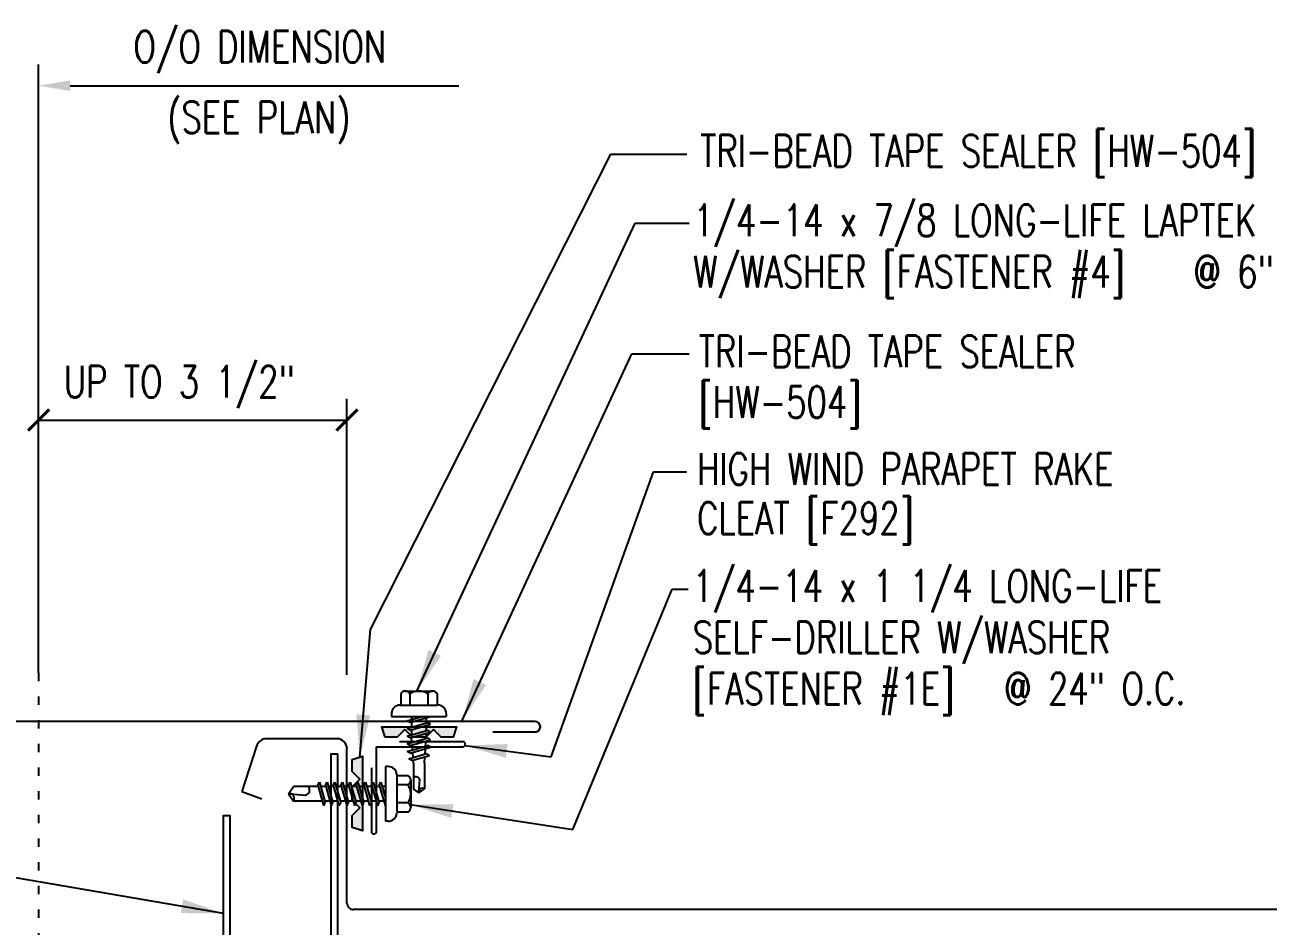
# Model space of a CAD drawing. Header units: inches. Extents: x 3.6 to 46.2, y 11.3 to 39.3.
# Drawn here: x 17.06 to 31.78, y 28.65 to 39.31 of the extents above; entities that cross this region are included whole.
import ezdxf

# ---------------------------------------------------------------- set-up
doc = ezdxf.new("R2010")
doc.units = ezdxf.units.IN
doc.header["$MEASUREMENT"] = 0
doc.linetypes.add('ACAD_ISO07W100', pattern=[3, 0, -3])
for name, color, linetype in [('DIM', 2, 'Continuous'), ('FASTENER', 9, 'Continuous'), ('PANEL', 11, 'Continuous'), ('STLA', 10, 'Continuous'), ('TAPE', 8, 'Continuous'), ('TEXT', 2, 'Continuous'), ('TRIM', 6, 'Continuous')]:
    doc.layers.add(name, color=color, linetype=linetype)
doc.styles.add('TEXT1', font='ROMANS.shx', dxfattribs={"width": 0.75, "height": 0.375})
doc.dimstyles.new('DETAIL$7', dxfattribs={"dimscale": 4, "dimtxt": 0.375, "dimasz": 0.125, "dimexe": 0.0625, "dimexo": 0.125, "dimgap": 0.0625, "dimtad": 1, "dimdec": 4, "dimzin": 3, "dimdsep": 46, "dimlunit": 4, "dimtxsty": 'TEXT1', "dimblk": 'ARCHTICK', "dimcen": 0.0625, "dimclrd": 7, "dimclre": 7, "dimclrt": 2, "dimadec": 0, "dimazin": 0, "dimtfac": 0.59375, "dimtdec": 4, "dimtmove": 2, "dimatfit": 3, "dimfxl": 0, "dimfrac": 2, "dimtolj": 1, "dimtzin": 3, "dimarcsym": 0})

# ---------------------------------------------------------------- blocks, each defined once
blk = doc.blocks.new('*X2')
at = {"color": 0}
for p, q in [((-0.434, 0.135), (-0.434, 0.135)), ((-0.434, 0.123), (-0.434, 0.123)), ((-0.422, 0.141), (-0.422, 0.141)), ((-0.422, 0.129), (-0.422, 0.129)), ((-0.422, 0.117), (-0.422, 0.117)), ((-0.422, 0.105), (-0.422, 0.105)), ((-0.422, 0.094), (-0.422, 0.094)), ((-0.422, 0.082), (-0.422, 0.082)), ((-0.41, 0.135), (-0.41, 0.135)), ((-0.41, 0.123), (-0.41, 0.123)), ((-0.41, 0.111), (-0.41, 0.111)), ((-0.41, 0.1), (-0.41, 0.1)), ((-0.41, 0.088), (-0.41, 0.088)), ((-0.41, 0.076), (-0.41, 0.076)), ((-0.41, 0.064), (-0.41, 0.064)), ((-0.41, 0.053), (-0.41, 0.053)), ((-0.41, 0.041), (-0.41, 0.041)), ((-0.398, 0.141), (-0.398, 0.141)), ((-0.398, 0.129), (-0.398, 0.129)), ((-0.398, 0.117), (-0.398, 0.117)), ((-0.398, 0.105), (-0.398, 0.105)), ((-0.398, 0.094), (-0.398, 0.094)), ((-0.398, 0.082), (-0.398, 0.082)), ((-0.398, 0.07), (-0.398, 0.07)), ((-0.398, 0.059), (-0.398, 0.059)), ((-0.398, 0.047), (-0.398, 0.047)), ((-0.398, 0.035), (-0.398, 0.035)), ((-0.398, 0.023), (-0.398, 0.023)), ((-0.387, 0.135), (-0.387, 0.135)), ((-0.387, 0.123), (-0.387, 0.123)), ((-0.387, 0.111), (-0.387, 0.111)), ((-0.387, 0.1), (-0.387, 0.1)), ((-0.387, 0.088), (-0.387, 0.088)), ((-0.387, 0.076), (-0.387, 0.076)), ((-0.387, 0.064), (-0.387, 0.064)), ((-0.387, 0.053), (-0.387, 0.053)), ((-0.387, 0.041), (-0.387, 0.041)), ((-0.387, 0.029), (-0.387, 0.029)), ((-0.375, 0.141), (-0.375, 0.141)), ((-0.375, 0.129), (-0.375, 0.129)), ((-0.375, 0.117), (-0.375, 0.117)), ((-0.375, 0.105), (-0.375, 0.105)), ((-0.375, 0.094), (-0.375, 0.094)), ((-0.375, 0.082), (-0.375, 0.082)), ((-0.375, 0.07), (-0.375, 0.07)), ((-0.375, 0.059), (-0.375, 0.059)), ((-0.375, 0.047), (-0.375, 0.047)), ((-0.375, 0.035), (-0.375, 0.035)), ((-0.375, 0.023), (-0.375, 0.023)), ((-0.363, 0.135), (-0.363, 0.135)), ((-0.363, 0.123), (-0.363, 0.123)), ((-0.363, 0.111), (-0.363, 0.111)), ((-0.363, 0.1), (-0.363, 0.1)), ((-0.363, 0.088), (-0.363, 0.088)), ((-0.363, 0.076), (-0.363, 0.076)), ((-0.363, 0.064), (-0.363, 0.064)), ((-0.363, 0.053), (-0.363, 0.053)), ((-0.363, 0.041), (-0.363, 0.041)), ((-0.363, 0.029), (-0.363, 0.029)), ((-0.352, 0.141), (-0.352, 0.141)), ((-0.352, 0.129), (-0.352, 0.129)), ((-0.352, 0.117), (-0.352, 0.117)), ((-0.352, 0.105), (-0.352, 0.105)), ((-0.352, 0.094), (-0.352, 0.094)), ((-0.352, 0.082), (-0.352, 0.082)), ((-0.352, 0.07), (-0.352, 0.07)), ((-0.352, 0.059), (-0.352, 0.059)), ((-0.352, 0.047), (-0.352, 0.047)), ((-0.352, 0.035), (-0.352, 0.035)), ((-0.352, 0.023), (-0.352, 0.023)), ((-0.34, 0.135), (-0.34, 0.135)), ((-0.34, 0.123), (-0.34, 0.123)), ((-0.34, 0.111), (-0.34, 0.111)), ((-0.34, 0.1), (-0.34, 0.1)), ((-0.34, 0.088), (-0.34, 0.088)), ((-0.34, 0.076), (-0.34, 0.076)), ((-0.34, 0.064), (-0.34, 0.064)), ((-0.34, 0.053), (-0.34, 0.053)), ((-0.34, 0.041), (-0.34, 0.041)), ((-0.34, 0.029), (-0.34, 0.029)), ((-0.328, 0.141), (-0.328, 0.141)), ((-0.328, 0.129), (-0.328, 0.129)), ((-0.328, 0.117), (-0.328, 0.117)), ((-0.328, 0.105), (-0.328, 0.105)), ((-0.328, 0.094), (-0.328, 0.094)), ((-0.328, 0.082), (-0.328, 0.082)), ((-0.328, 0.07), (-0.328, 0.07)), ((-0.328, 0.059), (-0.328, 0.059)), ((-0.328, 0.047), (-0.328, 0.047)), ((-0.328, 0.035), (-0.328, 0.035)), ((-0.328, 0.023), (-0.328, 0.023)), ((-0.316, 0.135), (-0.316, 0.135)), ((-0.316, 0.123), (-0.316, 0.123)), ((-0.316, 0.111), (-0.316, 0.111)), ((-0.316, 0.1), (-0.316, 0.1)), ((-0.316, 0.088), (-0.316, 0.088)), ((-0.316, 0.076), (-0.316, 0.076)), ((-0.316, 0.064), (-0.316, 0.064)), ((-0.316, 0.053), (-0.316, 0.053)), ((-0.316, 0.041), (-0.316, 0.041)), ((-0.316, 0.029), (-0.316, 0.029)), ((-0.305, 0.141), (-0.305, 0.141)), ((-0.305, 0.129), (-0.305, 0.129)), ((-0.305, 0.117), (-0.305, 0.117)), ((-0.305, 0.105), (-0.305, 0.105)), ((-0.305, 0.094), (-0.305, 0.094)), ((-0.305, 0.082), (-0.305, 0.082)), ((-0.305, 0.07), (-0.305, 0.07)), ((-0.305, 0.059), (-0.305, 0.059)), ((-0.305, 0.047), (-0.305, 0.047)), ((-0.305, 0.035), (-0.305, 0.035)), ((-0.305, 0.023), (-0.305, 0.023)), ((-0.293, 0.135), (-0.293, 0.135)), ((-0.293, 0.123), (-0.293, 0.123)), ((-0.293, 0.111), (-0.293, 0.111)), ((-0.293, 0.1), (-0.293, 0.1)), ((-0.293, 0.088), (-0.293, 0.088)), ((-0.293, 0.076), (-0.293, 0.076)), ((-0.293, 0.064), (-0.293, 0.064)), ((-0.293, 0.053), (-0.293, 0.053)), ((-0.293, 0.041), (-0.293, 0.041)), ((-0.293, 0.029), (-0.293, 0.029)), ((-0.281, 0.141), (-0.281, 0.141)), ((-0.281, 0.129), (-0.281, 0.129)), ((-0.281, 0.117), (-0.281, 0.117)), ((-0.281, 0.105), (-0.281, 0.105)), ((-0.281, 0.094), (-0.281, 0.094)), ((-0.281, 0.082), (-0.281, 0.082)), ((-0.281, 0.07), (-0.281, 0.07)), ((-0.281, 0.059), (-0.281, 0.059)), ((-0.281, 0.047), (-0.281, 0.047)), ((-0.281, 0.035), (-0.281, 0.035)), ((-0.281, 0.023), (-0.281, 0.023)), ((-0.27, 0.135), (-0.27, 0.135)), ((-0.27, 0.123), (-0.27, 0.123)), ((-0.27, 0.111), (-0.27, 0.111)), ((-0.27, 0.1), (-0.27, 0.1)), ((-0.27, 0.088), (-0.27, 0.088)), ((-0.27, 0.076), (-0.27, 0.076)), ((-0.27, 0.064), (-0.27, 0.064)), ((-0.27, 0.053), (-0.27, 0.053)), ((-0.27, 0.041), (-0.27, 0.041)), ((-0.27, 0.029), (-0.27, 0.029)), ((-0.258, 0.141), (-0.258, 0.141)), ((-0.258, 0.129), (-0.258, 0.129)), ((-0.258, 0.117), (-0.258, 0.117)), ((-0.258, 0.105), (-0.258, 0.105)), ((-0.258, 0.094), (-0.258, 0.094)), ((-0.258, 0.082), (-0.258, 0.082)), ((-0.258, 0.07), (-0.258, 0.07)), ((-0.258, 0.059), (-0.258, 0.059)), ((-0.258, 0.047), (-0.258, 0.047)), ((-0.258, 0.035), (-0.258, 0.035)), ((-0.258, 0.023), (-0.258, 0.023)), ((-0.246, 0.135), (-0.246, 0.135)), ((-0.246, 0.123), (-0.246, 0.123)), ((-0.246, 0.111), (-0.246, 0.111)), ((-0.246, 0.1), (-0.246, 0.1)), ((-0.246, 0.088), (-0.246, 0.088)), ((-0.246, 0.076), (-0.246, 0.076)), ((-0.246, 0.064), (-0.246, 0.064)), ((-0.246, 0.053), (-0.246, 0.053)), ((-0.246, 0.041), (-0.246, 0.041)), ((-0.234, 0.141), (-0.234, 0.141)), ((-0.234, 0.129), (-0.234, 0.129)), ((-0.234, 0.117), (-0.234, 0.117)), ((-0.234, 0.105), (-0.234, 0.105)), ((-0.234, 0.094), (-0.234, 0.094)), ((-0.234, 0.082), (-0.234, 0.082)), ((-0.234, 0.07), (-0.234, 0.07)), ((-0.234, 0.059), (-0.234, 0.059)), ((-0.234, 0.047), (-0.234, 0.047)), ((-0.223, 0.135), (-0.223, 0.135)), ((-0.223, 0.123), (-0.223, 0.123)), ((-0.223, 0.111), (-0.223, 0.111)), ((-0.223, 0.1), (-0.223, 0.1)), ((-0.223, 0.088), (-0.223, 0.088)), ((-0.223, 0.076), (-0.223, 0.076)), ((-0.223, 0.064), (-0.223, 0.064)), ((-0.211, 0.141), (-0.211, 0.141)), ((-0.211, 0.129), (-0.211, 0.129)), ((-0.211, 0.117), (-0.211, 0.117)), ((-0.211, 0.105), (-0.211, 0.105)), ((-0.211, 0.094), (-0.211, 0.094)), ((-0.211, 0.082), (-0.211, 0.082)), ((-0.211, 0.07), (-0.211, 0.07)), ((-0.199, 0.135), (-0.199, 0.135)), ((-0.199, 0.123), (-0.199, 0.123)), ((-0.199, 0.111), (-0.199, 0.111)), ((-0.199, 0.1), (-0.199, 0.1)), ((-0.199, 0.088), (-0.199, 0.088)), ((-0.188, 0.141), (-0.188, 0.141)), ((-0.188, 0.129), (-0.188, 0.129)), ((-0.188, 0.117), (-0.188, 0.117)), ((-0.188, 0.105), (-0.188, 0.105)), ((-0.188, 0.094), (-0.188, 0.094)), ((-0.176, 0.135), (-0.176, 0.135)), ((-0.176, 0.123), (-0.176, 0.123)), ((-0.176, 0.111), (-0.176, 0.111)), ((-0.164, 0.141), (-0.164, 0.141)), ((-0.164, 0.129), (-0.164, 0.129)), ((-0.164, 0.117), (-0.164, 0.117)), ((-0.164, 0.105), (-0.164, 0.105)), ((-0.152, 0.135), (-0.152, 0.135)), ((-0.152, 0.123), (-0.152, 0.123)), ((-0.152, 0.111), (-0.152, 0.111)), ((-0.152, 0.1), (-0.152, 0.1)), ((-0.141, 0.141), (-0.141, 0.141)), ((-0.141, 0.129), (-0.141, 0.129)), ((-0.141, 0.117), (-0.141, 0.117)), ((-0.141, 0.105), (-0.141, 0.105)), ((-0.141, 0.094), (-0.141, 0.094)), ((-0.141, 0.082), (-0.141, 0.082)), ((-0.129, 0.135), (-0.129, 0.135)), ((-0.129, 0.123), (-0.129, 0.123)), ((-0.129, 0.111), (-0.129, 0.111)), ((-0.129, 0.1), (-0.129, 0.1)), ((-0.129, 0.088), (-0.129, 0.088)), ((-0.129, 0.076), (-0.129, 0.076)), ((-0.117, 0.141), (-0.117, 0.141)), ((-0.117, 0.129), (-0.117, 0.129)), ((-0.117, 0.117), (-0.117, 0.117)), ((-0.117, 0.105), (-0.117, 0.105)), ((-0.117, 0.094), (-0.117, 0.094)), ((-0.117, 0.082), (-0.117, 0.082)), ((-0.117, 0.07), (-0.117, 0.07)), ((-0.117, 0.059), (-0.117, 0.059)), ((-0.105, 0.135), (-0.105, 0.135)), ((-0.105, 0.123), (-0.105, 0.123)), ((-0.105, 0.111), (-0.105, 0.111)), ((-0.105, 0.1), (-0.105, 0.1)), ((-0.105, 0.088), (-0.105, 0.088)), ((-0.105, 0.076), (-0.105, 0.076)), ((-0.105, 0.064), (-0.105, 0.064)), ((-0.105, 0.053), (-0.105, 0.053)), ((-0.094, 0.141), (-0.094, 0.141)), ((-0.094, 0.129), (-0.094, 0.129)), ((-0.094, 0.117), (-0.094, 0.117)), ((-0.094, 0.105), (-0.094, 0.105)), ((-0.094, 0.094), (-0.094, 0.094)), ((-0.094, 0.082), (-0.094, 0.082)), ((-0.094, 0.07), (-0.094, 0.07)), ((-0.094, 0.059), (-0.094, 0.059)), ((-0.094, 0.047), (-0.094, 0.047)), ((-0.094, 0.035), (-0.094, 0.035)), ((-0.082, 0.135), (-0.082, 0.135)), ((-0.082, 0.123), (-0.082, 0.123)), ((-0.082, 0.111), (-0.082, 0.111)), ((-0.082, 0.1), (-0.082, 0.1)), ((-0.082, 0.088), (-0.082, 0.088)), ((-0.082, 0.076), (-0.082, 0.076)), ((-0.082, 0.064), (-0.082, 0.064)), ((-0.082, 0.053), (-0.082, 0.053)), ((-0.082, 0.041), (-0.082, 0.041)), ((-0.082, 0.029), (-0.082, 0.029)), ((-0.07, 0.141), (-0.07, 0.141)), ((-0.07, 0.129), (-0.07, 0.129)), ((-0.07, 0.117), (-0.07, 0.117)), ((-0.07, 0.105), (-0.07, 0.105)), ((-0.07, 0.094), (-0.07, 0.094)), ((-0.07, 0.082), (-0.07, 0.082)), ((-0.07, 0.07), (-0.07, 0.07)), ((-0.07, 0.059), (-0.07, 0.059)), ((-0.07, 0.047), (-0.07, 0.047)), ((-0.07, 0.035), (-0.07, 0.035)), ((-0.07, 0.023), (-0.07, 0.023)), ((-0.059, 0.135), (-0.059, 0.135)), ((-0.059, 0.123), (-0.059, 0.123)), ((-0.059, 0.111), (-0.059, 0.111)), ((-0.059, 0.1), (-0.059, 0.1)), ((-0.059, 0.088), (-0.059, 0.088)), ((-0.059, 0.076), (-0.059, 0.076)), ((-0.059, 0.064), (-0.059, 0.064)), ((-0.059, 0.053), (-0.059, 0.053)), ((-0.059, 0.041), (-0.059, 0.041)), ((-0.059, 0.029), (-0.059, 0.029)), ((-0.047, 0.141), (-0.047, 0.141)), ((-0.047, 0.129), (-0.047, 0.129)), ((-0.047, 0.117), (-0.047, 0.117)), ((-0.047, 0.105), (-0.047, 0.105)), ((-0.047, 0.094), (-0.047, 0.094)), ((-0.047, 0.082), (-0.047, 0.082)), ((-0.047, 0.07), (-0.047, 0.07)), ((-0.047, 0.059), (-0.047, 0.059)), ((-0.047, 0.047), (-0.047, 0.047)), ((-0.047, 0.035), (-0.047, 0.035)), ((-0.047, 0.023), (-0.047, 0.023)), ((-0.035, 0.135), (-0.035, 0.135)), ((-0.035, 0.123), (-0.035, 0.123)), ((-0.035, 0.111), (-0.035, 0.111)), ((-0.035, 0.1), (-0.035, 0.1)), ((-0.035, 0.088), (-0.035, 0.088)), ((-0.035, 0.076), (-0.035, 0.076)), ((-0.035, 0.064), (-0.035, 0.064)), ((-0.035, 0.053), (-0.035, 0.053)), ((-0.035, 0.041), (-0.035, 0.041)), ((-0.035, 0.029), (-0.035, 0.029)), ((-0.023, 0.141), (-0.023, 0.141)), ((-0.023, 0.129), (-0.023, 0.129)), ((-0.023, 0.117), (-0.023, 0.117)), ((-0.023, 0.105), (-0.023, 0.105)), ((-0.023, 0.094), (-0.023, 0.094)), ((-0.023, 0.082), (-0.023, 0.082)), ((-0.023, 0.07), (-0.023, 0.07)), ((-0.023, 0.059), (-0.023, 0.059)), ((-0.023, 0.047), (-0.023, 0.047)), ((-0.023, 0.035), (-0.023, 0.035)), ((-0.023, 0.023), (-0.023, 0.023)), ((-0.012, 0.135), (-0.012, 0.135)), ((-0.012, 0.123), (-0.012, 0.123)), ((-0.012, 0.111), (-0.012, 0.111)), ((-0.012, 0.1), (-0.012, 0.1)), ((-0.012, 0.088), (-0.012, 0.088)), ((-0.012, 0.076), (-0.012, 0.076)), ((-0.012, 0.064), (-0.012, 0.064)), ((-0.012, 0.053), (-0.012, 0.053)), ((-0.012, 0.041), (-0.012, 0.041)), ((-0.012, 0.029), (-0.012, 0.029)), ((0, 0.141), (0, 0.141)), ((0, 0.129), (0, 0.129)), ((0, 0.117), (0, 0.117)), ((0, 0.105), (0, 0.105)), ((0, 0.094), (0, 0.094)), ((0, 0.082), (0, 0.082)), ((0, 0.07), (0, 0.07)), ((0, 0.059), (0, 0.059)), ((0, 0.047), (0, 0.047)), ((0, 0.035), (0, 0.035)), ((0, 0.023), (0, 0.023)), ((0.012, 0.135), (0.012, 0.135)), ((0.012, 0.123), (0.012, 0.123)), ((0.012, 0.111), (0.012, 0.111)), ((0.012, 0.1), (0.012, 0.1)), ((0.012, 0.088), (0.012, 0.088)), ((0.012, 0.076), (0.012, 0.076)), ((0.012, 0.064), (0.012, 0.064)), ((0.012, 0.053), (0.012, 0.053)), ((0.012, 0.041), (0.012, 0.041)), ((0.012, 0.029), (0.012, 0.029)), ((0.023, 0.141), (0.023, 0.141)), ((0.023, 0.129), (0.023, 0.129)), ((0.023, 0.117), (0.023, 0.117)), ((0.023, 0.105), (0.023, 0.105)), ((0.023, 0.094), (0.023, 0.094)), ((0.023, 0.082), (0.023, 0.082)), ((0.023, 0.07), (0.023, 0.07)), ((0.023, 0.059), (0.023, 0.059)), ((0.023, 0.047), (0.023, 0.047)), ((0.023, 0.035), (0.023, 0.035)), ((0.023, 0.023), (0.023, 0.023)), ((0.035, 0.135), (0.035, 0.135)), ((0.035, 0.123), (0.035, 0.123)), ((0.035, 0.111), (0.035, 0.111)), ((0.035, 0.1), (0.035, 0.1)), ((0.035, 0.088), (0.035, 0.088)), ((0.035, 0.076), (0.035, 0.076)), ((0.035, 0.064), (0.035, 0.064)), ((0.035, 0.053), (0.035, 0.053)), ((0.035, 0.041), (0.035, 0.041)), ((0.035, 0.029), (0.035, 0.029)), ((0.047, 0.141), (0.047, 0.141)), ((0.047, 0.129), (0.047, 0.129)), ((0.047, 0.117), (0.047, 0.117)), ((0.047, 0.105), (0.047, 0.105)), ((0.047, 0.094), (0.047, 0.094)), ((0.047, 0.082), (0.047, 0.082)), ((0.047, 0.07), (0.047, 0.07)), ((0.047, 0.059), (0.047, 0.059)), ((0.047, 0.047), (0.047, 0.047)), ((0.047, 0.035), (0.047, 0.035)), ((0.047, 0.023), (0.047, 0.023)), ((0.059, 0.135), (0.059, 0.135)), ((0.059, 0.123), (0.059, 0.123)), ((0.059, 0.111), (0.059, 0.111)), ((0.059, 0.1), (0.059, 0.1)), ((0.059, 0.088), (0.059, 0.088)), ((0.059, 0.076), (0.059, 0.076)), ((0.059, 0.064), (0.059, 0.064)), ((0.059, 0.053), (0.059, 0.053)), ((0.059, 0.041), (0.059, 0.041)), ((0.059, 0.029), (0.059, 0.029)), ((0.07, 0.141), (0.07, 0.141)), ((0.07, 0.129), (0.07, 0.129)), ((0.07, 0.117), (0.07, 0.117)), ((0.07, 0.105), (0.07, 0.105)), ((0.07, 0.094), (0.07, 0.094)), ((0.07, 0.082), (0.07, 0.082)), ((0.07, 0.07), (0.07, 0.07)), ((0.07, 0.059), (0.07, 0.059)), ((0.07, 0.047), (0.07, 0.047)), ((0.07, 0.035), (0.07, 0.035)), ((0.07, 0.023), (0.07, 0.023)), ((0.082, 0.135), (0.082, 0.135)), ((0.082, 0.123), (0.082, 0.123)), ((0.082, 0.111), (0.082, 0.111)), ((0.082, 0.1), (0.082, 0.1)), ((0.082, 0.088), (0.082, 0.088)), ((0.082, 0.076), (0.082, 0.076)), ((0.082, 0.064), (0.082, 0.064)), ((0.082, 0.053), (0.082, 0.053)), ((0.082, 0.041), (0.082, 0.041)), ((0.082, 0.029), (0.082, 0.029)), ((0.094, 0.141), (0.094, 0.141)), ((0.094, 0.129), (0.094, 0.129)), ((0.094, 0.117), (0.094, 0.117)), ((0.094, 0.105), (0.094, 0.105)), ((0.094, 0.094), (0.094, 0.094)), ((0.094, 0.082), (0.094, 0.082)), ((0.094, 0.07), (0.094, 0.07)), ((0.094, 0.059), (0.094, 0.059)), ((0.094, 0.047), (0.094, 0.047)), ((0.094, 0.035), (0.094, 0.035)), ((0.105, 0.135), (0.105, 0.135)), ((0.105, 0.123), (0.105, 0.123)), ((0.105, 0.111), (0.105, 0.111)), ((0.105, 0.1), (0.105, 0.1)), ((0.105, 0.088), (0.105, 0.088)), ((0.105, 0.076), (0.105, 0.076)), ((0.105, 0.064), (0.105, 0.064)), ((0.105, 0.053), (0.105, 0.053)), ((0.117, 0.141), (0.117, 0.141)), ((0.117, 0.129), (0.117, 0.129)), ((0.117, 0.117), (0.117, 0.117)), ((0.117, 0.105), (0.117, 0.105)), ((0.117, 0.094), (0.117, 0.094)), ((0.117, 0.082), (0.117, 0.082)), ((0.117, 0.07), (0.117, 0.07)), ((0.117, 0.059), (0.117, 0.059)), ((0.129, 0.135), (0.129, 0.135)), ((0.129, 0.123), (0.129, 0.123)), ((0.129, 0.111), (0.129, 0.111)), ((0.129, 0.1), (0.129, 0.1)), ((0.129, 0.088), (0.129, 0.088)), ((0.129, 0.076), (0.129, 0.076)), ((0.141, 0.141), (0.141, 0.141)), ((0.141, 0.129), (0.141, 0.129)), ((0.141, 0.117), (0.141, 0.117)), ((0.141, 0.105), (0.141, 0.105)), ((0.141, 0.094), (0.141, 0.094)), ((0.141, 0.082), (0.141, 0.082)), ((0.152, 0.135), (0.152, 0.135)), ((0.152, 0.123), (0.152, 0.123)), ((0.152, 0.111), (0.152, 0.111)), ((0.152, 0.1), (0.152, 0.1)), ((0.164, 0.141), (0.164, 0.141)), ((0.164, 0.129), (0.164, 0.129)), ((0.164, 0.117), (0.164, 0.117)), ((0.164, 0.105), (0.164, 0.105)), ((0.176, 0.135), (0.176, 0.135)), ((0.176, 0.123), (0.176, 0.123)), ((0.176, 0.111), (0.176, 0.111)), ((0.188, 0.141), (0.188, 0.141)), ((0.188, 0.129), (0.188, 0.129)), ((0.188, 0.117), (0.188, 0.117)), ((0.188, 0.105), (0.188, 0.105)), ((0.188, 0.094), (0.188, 0.094)), ((0.199, 0.135), (0.199, 0.135)), ((0.199, 0.123), (0.199, 0.123)), ((0.199, 0.111), (0.199, 0.111)), ((0.199, 0.1), (0.199, 0.1)), ((0.199, 0.088), (0.199, 0.088)), ((0.211, 0.141), (0.211, 0.141)), ((0.211, 0.129), (0.211, 0.129)), ((0.211, 0.117), (0.211, 0.117)), ((0.211, 0.105), (0.211, 0.105)), ((0.211, 0.094), (0.211, 0.094)), ((0.211, 0.082), (0.211, 0.082)), ((0.211, 0.07), (0.211, 0.07)), ((0.223, 0.135), (0.223, 0.135)), ((0.223, 0.123), (0.223, 0.123)), ((0.223, 0.111), (0.223, 0.111)), ((0.223, 0.1), (0.223, 0.1)), ((0.223, 0.088), (0.223, 0.088)), ((0.223, 0.076), (0.223, 0.076)), ((0.223, 0.064), (0.223, 0.064)), ((0.234, 0.141), (0.234, 0.141)), ((0.234, 0.129), (0.234, 0.129)), ((0.234, 0.117), (0.234, 0.117)), ((0.234, 0.105), (0.234, 0.105)), ((0.234, 0.094), (0.234, 0.094)), ((0.234, 0.082), (0.234, 0.082)), ((0.234, 0.07), (0.234, 0.07)), ((0.234, 0.059), (0.234, 0.059)), ((0.234, 0.047), (0.234, 0.047)), ((0.246, 0.135), (0.246, 0.135)), ((0.246, 0.123), (0.246, 0.123)), ((0.246, 0.111), (0.246, 0.111)), ((0.246, 0.1), (0.246, 0.1)), ((0.246, 0.088), (0.246, 0.088)), ((0.246, 0.076), (0.246, 0.076)), ((0.246, 0.064), (0.246, 0.064)), ((0.246, 0.053), (0.246, 0.053)), ((0.246, 0.041), (0.246, 0.041)), ((0.258, 0.141), (0.258, 0.141)), ((0.258, 0.129), (0.258, 0.129)), ((0.258, 0.117), (0.258, 0.117)), ((0.258, 0.105), (0.258, 0.105)), ((0.258, 0.094), (0.258, 0.094)), ((0.258, 0.082), (0.258, 0.082)), ((0.258, 0.07), (0.258, 0.07)), ((0.258, 0.059), (0.258, 0.059)), ((0.258, 0.047), (0.258, 0.047)), ((0.258, 0.035), (0.258, 0.035)), ((0.258, 0.023), (0.258, 0.023)), ((0.27, 0.135), (0.27, 0.135)), ((0.27, 0.123), (0.27, 0.123)), ((0.27, 0.111), (0.27, 0.111)), ((0.27, 0.1), (0.27, 0.1)), ((0.27, 0.088), (0.27, 0.088)), ((0.27, 0.076), (0.27, 0.076)), ((0.27, 0.064), (0.27, 0.064)), ((0.27, 0.053), (0.27, 0.053)), ((0.27, 0.041), (0.27, 0.041)), ((0.27, 0.029), (0.27, 0.029)), ((0.281, 0.141), (0.281, 0.141)), ((0.281, 0.129), (0.281, 0.129)), ((0.281, 0.117), (0.281, 0.117)), ((0.281, 0.105), (0.281, 0.105)), ((0.281, 0.094), (0.281, 0.094)), ((0.281, 0.082), (0.281, 0.082)), ((0.281, 0.07), (0.281, 0.07)), ((0.281, 0.059), (0.281, 0.059)), ((0.281, 0.047), (0.281, 0.047)), ((0.281, 0.035), (0.281, 0.035)), ((0.281, 0.023), (0.281, 0.023)), ((0.293, 0.135), (0.293, 0.135)), ((0.293, 0.123), (0.293, 0.123)), ((0.293, 0.111), (0.293, 0.111)), ((0.293, 0.1), (0.293, 0.1)), ((0.293, 0.088), (0.293, 0.088)), ((0.293, 0.076), (0.293, 0.076)), ((0.293, 0.064), (0.293, 0.064)), ((0.293, 0.053), (0.293, 0.053)), ((0.293, 0.041), (0.293, 0.041)), ((0.293, 0.029), (0.293, 0.029)), ((0.305, 0.141), (0.305, 0.141)), ((0.305, 0.129), (0.305, 0.129)), ((0.305, 0.117), (0.305, 0.117)), ((0.305, 0.105), (0.305, 0.105)), ((0.305, 0.094), (0.305, 0.094)), ((0.305, 0.082), (0.305, 0.082)), ((0.305, 0.07), (0.305, 0.07)), ((0.305, 0.059), (0.305, 0.059)), ((0.305, 0.047), (0.305, 0.047)), ((0.305, 0.035), (0.305, 0.035)), ((0.305, 0.023), (0.305, 0.023)), ((0.316, 0.135), (0.316, 0.135)), ((0.316, 0.123), (0.316, 0.123)), ((0.316, 0.111), (0.316, 0.111)), ((0.316, 0.1), (0.316, 0.1)), ((0.316, 0.088), (0.316, 0.088)), ((0.316, 0.076), (0.316, 0.076)), ((0.316, 0.064), (0.316, 0.064)), ((0.316, 0.053), (0.316, 0.053)), ((0.316, 0.041), (0.316, 0.041)), ((0.316, 0.029), (0.316, 0.029)), ((0.328, 0.141), (0.328, 0.141)), ((0.328, 0.129), (0.328, 0.129)), ((0.328, 0.117), (0.328, 0.117)), ((0.328, 0.105), (0.328, 0.105)), ((0.328, 0.094), (0.328, 0.094)), ((0.328, 0.082), (0.328, 0.082)), ((0.328, 0.07), (0.328, 0.07)), ((0.328, 0.059), (0.328, 0.059)), ((0.328, 0.047), (0.328, 0.047)), ((0.328, 0.035), (0.328, 0.035)), ((0.328, 0.023), (0.328, 0.023)), ((0.34, 0.135), (0.34, 0.135)), ((0.34, 0.123), (0.34, 0.123)), ((0.34, 0.111), (0.34, 0.111)), ((0.34, 0.1), (0.34, 0.1)), ((0.34, 0.088), (0.34, 0.088)), ((0.34, 0.076), (0.34, 0.076)), ((0.34, 0.064), (0.34, 0.064)), ((0.34, 0.053), (0.34, 0.053)), ((0.34, 0.041), (0.34, 0.041)), ((0.34, 0.029), (0.34, 0.029)), ((0.352, 0.141), (0.352, 0.141)), ((0.352, 0.129), (0.352, 0.129)), ((0.352, 0.117), (0.352, 0.117)), ((0.352, 0.105), (0.352, 0.105)), ((0.352, 0.094), (0.352, 0.094)), ((0.352, 0.082), (0.352, 0.082)), ((0.352, 0.07), (0.352, 0.07)), ((0.352, 0.059), (0.352, 0.059)), ((0.352, 0.047), (0.352, 0.047)), ((0.352, 0.035), (0.352, 0.035)), ((0.352, 0.023), (0.352, 0.023)), ((0.363, 0.135), (0.363, 0.135)), ((0.363, 0.123), (0.363, 0.123)), ((0.363, 0.111), (0.363, 0.111)), ((0.363, 0.1), (0.363, 0.1)), ((0.363, 0.088), (0.363, 0.088)), ((0.363, 0.076), (0.363, 0.076)), ((0.363, 0.064), (0.363, 0.064)), ((0.363, 0.053), (0.363, 0.053)), ((0.363, 0.041), (0.363, 0.041)), ((0.363, 0.029), (0.363, 0.029)), ((0.375, 0.141), (0.375, 0.141)), ((0.375, 0.129), (0.375, 0.129)), ((0.375, 0.117), (0.375, 0.117)), ((0.375, 0.105), (0.375, 0.105)), ((0.375, 0.094), (0.375, 0.094)), ((0.375, 0.082), (0.375, 0.082)), ((0.375, 0.07), (0.375, 0.07)), ((0.375, 0.059), (0.375, 0.059)), ((0.375, 0.047), (0.375, 0.047)), ((0.375, 0.035), (0.375, 0.035)), ((0.375, 0.023), (0.375, 0.023)), ((0.387, 0.135), (0.387, 0.135)), ((0.387, 0.123), (0.387, 0.123)), ((0.387, 0.111), (0.387, 0.111)), ((0.387, 0.1), (0.387, 0.1)), ((0.387, 0.088), (0.387, 0.088)), ((0.387, 0.076), (0.387, 0.076)), ((0.387, 0.064), (0.387, 0.064)), ((0.387, 0.053), (0.387, 0.053)), ((0.387, 0.041), (0.387, 0.041)), ((0.387, 0.029), (0.387, 0.029)), ((0.398, 0.141), (0.398, 0.141)), ((0.398, 0.129), (0.398, 0.129)), ((0.398, 0.117), (0.398, 0.117)), ((0.398, 0.105), (0.398, 0.105)), ((0.398, 0.094), (0.398, 0.094)), ((0.398, 0.082), (0.398, 0.082)), ((0.398, 0.07), (0.398, 0.07)), ((0.398, 0.059), (0.398, 0.059)), ((0.398, 0.047), (0.398, 0.047)), ((0.398, 0.035), (0.398, 0.035)), ((0.398, 0.023), (0.398, 0.023)), ((0.41, 0.135), (0.41, 0.135)), ((0.41, 0.123), (0.41, 0.123)), ((0.41, 0.111), (0.41, 0.111)), ((0.41, 0.1), (0.41, 0.1)), ((0.41, 0.088), (0.41, 0.088)), ((0.41, 0.076), (0.41, 0.076)), ((0.41, 0.064), (0.41, 0.064)), ((0.41, 0.053), (0.41, 0.053)), ((0.41, 0.041), (0.41, 0.041)), ((0.422, 0.141), (0.422, 0.141)), ((0.422, 0.129), (0.422, 0.129)), ((0.422, 0.117), (0.422, 0.117)), ((0.422, 0.105), (0.422, 0.105)), ((0.422, 0.094), (0.422, 0.094)), ((0.422, 0.082), (0.422, 0.082)), ((0.434, 0.135), (0.434, 0.135)), ((0.434, 0.123), (0.434, 0.123))]:
    blk.add_line(p, q, dxfattribs=at)
blk = doc.blocks.new('MB_DBTAP')
at = {"layer": 'TAPE', "color": 9}
blk.add_lwpolyline([(-0.403, 0.018), (-0.442, 0.141), (0.442, 0.141), (0.403, 0.018), (0.26, 0.018), (0.17, 0.109), (0.079, 0.018), (0, 0.018), (-0.079, 0.018), (-0.17, 0.109), (-0.26, 0.018)], close=True, dxfattribs=at)
at = {"layer": 'TAPE', "color": 251}
blk.add_blockref('*X2', (0, 0), dxfattribs=at)
blk = doc.blocks.new('MB_DW3')
at = {"layer": 'FASTENER'}
for p, q in [((-0.215, 0.305), (-0.215, 0.171)), ((-0.161, 0.337), (0.161, 0.337)), ((-0.107, 0.305), (-0.107, 0.171)), ((0.107, 0.305), (0.107, 0.171)), ((0.215, 0.305), (0.215, 0.171)), ((-0.224, 0.171), (0.215, 0.171)), ((-0.324, 0.071), (-0.324, 0.037)), ((-0.324, 0.037), (0.324, 0.037)), ((-0.139, -0.016), (0.046, 0.037)), ((-0.104, -0.036), (0.139, 0.033)), ((-0.086, 0.037), (0.086, 0.037)), ((-0.086, 0.037), (-0.086, -0.001)), ((0.086, 0.037), (0.133, 0.037)), ((0.086, 0.018), (0.086, -0.042)), ((0.139, 0.033), (0.133, 0.037)), ((0.324, 0.071), (0.324, 0.037)), ((-0.104, -0.036), (-0.139, -0.016)), ((-0.139, -0.107), (0.104, -0.038)), ((-0.104, -0.127), (-0.139, -0.107)), ((-0.139, -0.198), (0.104, -0.128)), ((-0.104, -0.127), (0.139, -0.058)), ((-0.086, -0.031), (-0.086, -0.092)), ((-0.086, -0.122), (-0.086, -0.183)), ((0.086, -0.073), (0.086, -0.133)), ((0.139, -0.058), (0.104, -0.038)), ((0.139, -0.149), (0.104, -0.128)), ((-0.104, -0.218), (-0.139, -0.198)), ((-0.139, -0.289), (0.104, -0.219)), ((-0.104, -0.309), (-0.139, -0.289)), ((-0.104, -0.218), (0.139, -0.149)), ((-0.104, -0.309), (0.139, -0.239)), ((-0.086, -0.213), (-0.086, -0.274)), ((0.086, -0.164), (0.086, -0.224)), ((0.086, -0.255), (0.086, -0.315)), ((0.139, -0.239), (0.104, -0.219)), ((-0.139, -0.38), (0.104, -0.31)), ((-0.104, -0.4), (-0.139, -0.38)), ((-0.139, -0.47), (0.104, -0.401)), ((-0.104, -0.4), (0.139, -0.33)), ((-0.104, -0.491), (0.139, -0.421)), ((-0.086, -0.304), (-0.086, -0.364)), ((-0.086, -0.395), (-0.086, -0.455)), ((0.086, -0.345), (0.086, -0.406)), ((0.086, -0.436), (0.086, -0.497)), ((0.139, -0.33), (0.104, -0.31)), ((0.139, -0.421), (0.104, -0.401)), ((-0.104, -0.491), (-0.139, -0.47)), ((-0.139, -0.561), (0.104, -0.492)), ((-0.104, -0.581), (-0.139, -0.561)), ((-0.139, -0.652), (0.104, -0.583)), ((-0.104, -0.581), (0.139, -0.512)), ((-0.086, -0.486), (-0.086, -0.546)), ((-0.086, -0.577), (-0.086, -0.637)), ((0.086, -0.527), (0.086, -0.588)), ((0.139, -0.512), (0.104, -0.492)), ((0.139, -0.603), (0.104, -0.583)), ((-0.104, -0.672), (-0.139, -0.652)), ((-0.139, -0.743), (0.104, -0.674)), ((-0.104, -0.672), (0.139, -0.603)), ((-0.104, -0.763), (0.139, -0.694)), ((-0.086, -0.667), (-0.086, -0.728)), ((0.086, -0.618), (0.086, -0.679)), ((0.086, -0.709), (0.086, -1.05)), ((0.139, -0.694), (0.104, -0.674)), ((-0.104, -0.763), (-0.139, -0.743)), ((-0.086, -0.758), (-0.086, -1.05)), ((-0.002, -1.095), (0.014, -0.909)), ((0, -1.111), (-0.086, -1.05)), ((0, -1.111), (0.086, -1.05))]:
    blk.add_line(p, q, dxfattribs=at)
for centre, radius, start, end in [((-0.161, 0.274), 0.0628, 29.8754, 150.1246), ((0, 0.141), 0.196, 56.9974, 123.0026), ((0.161, 0.274), 0.0628, 29.8754, 150.1246), ((-0.224, 0.071), 0.1, 90, 180), ((0.224, 0.071), 0.1, 0, 90), ((-0.046, -0.921), 0.0615, 11.1445, 130.906), ((0.054, -1.097), 0.0563, 55.4585, 194.8454)]:
    blk.add_arc(centre, radius, start, end, dxfattribs=at)
blk = doc.blocks.new('FD-F1e')
at = {"layer": 'TEXT', "style": 'TEXT1', "width": 0.75}
for s, p in [('1/4-14 x 1 1/4 LONG-LIFE', (0.0047, -0.0408)), ('SELF-DRILLER W/WASHER', (0.0047, -0.1926)), ('[FASTENER #1E]', (0.0047, -0.3444))]:
    blk.add_text(s, height=0.09375, dxfattribs=at).set_placement(p)
blk.add_attdef('(QUANTITY)', (0.9263, -0.3444), '', height=0.0938, dxfattribs=at)
at = {"layer": 'TEXT', "style": 'TEXT1', "flags": 1}
for tag, p in [('Color', (0.0245, -0.5337)), ('Calc', (0.0245, -0.5337)), ('Opt1', (0.0245, -0.5337)), ('Opt2', (0.0245, -0.5337)), ('Opt3', (0.0245, -0.5337)), ('Description', (0.0245, -0.5337)), ('Multiple', (0.0245, -0.5337)), ('Part', (0.0245, -0.5337)), ('Spare1', (0.0245, -0.7212)), ('Spare2', (0.0245, -0.7212)), ('Spare3', (0.0245, -0.7212)), ('Spare4', (0.0245, -0.7212)), ('Spare5', (0.0245, -0.7212)), ('Spare6', (0.0245, -0.7212)), ('Spare7', (0.0245, -0.7212)), ('Spare8', (0.0245, -0.7212)), ('Spare9', (0.0245, -0.7212)), ('Spare10', (0.0245, -0.7212))]:
    blk.add_attdef(tag, p, '', height=0.0938, dxfattribs=at)
blk = doc.blocks.new('fz5')
at = {"layer": 'FASTENER'}
for p, q in [((-0.217, 0.305), (-0.217, 0.171)), ((-0.163, 0.337), (0.159, 0.337)), ((-0.108, 0.305), (-0.108, 0.171)), ((0.105, 0.305), (0.105, 0.171)), ((0.214, 0.305), (0.214, 0.171)), ((-0.226, 0.171), (0.214, 0.171)), ((-0.326, 0.071), (-0.326, 0.037)), ((-0.326, 0.037), (0.322, 0.037)), ((-0.141, -0.014), (0.037, 0.037)), ((-0.105, -0.034), (0.137, 0.035)), ((-0.088, 0.037), (-0.088, 0.001)), ((-0.088, 0.037), (0.085, 0.037)), ((0.085, 0.037), (0.134, 0.037)), ((0.085, 0.02), (0.085, -0.041)), ((0.137, 0.035), (0.134, 0.037)), ((0.322, 0.071), (0.322, 0.037)), ((-0.105, -0.034), (-0.141, -0.014)), ((-0.141, -0.105), (0.102, -0.036)), ((-0.105, -0.125), (-0.141, -0.105)), ((-0.141, -0.196), (0.102, -0.127)), ((-0.105, -0.125), (0.137, -0.056)), ((-0.105, -0.216), (0.137, -0.147)), ((-0.088, -0.029), (-0.088, -0.09)), ((-0.088, -0.12), (-0.088, -0.181)), ((0.085, -0.071), (0.085, -0.131)), ((0.137, -0.056), (0.102, -0.036)), ((0.137, -0.147), (0.102, -0.127)), ((-0.105, -0.216), (-0.141, -0.196)), ((-0.141, -0.287), (0.102, -0.217)), ((-0.105, -0.307), (-0.141, -0.287)), ((-0.105, -0.307), (0.137, -0.238)), ((-0.084, -0.27), (-0.088, -0.211)), ((0.077, -0.315), (0.082, -0.253)), ((0.084, -0.223), (0.085, -0.211)), ((0.085, -0.162), (0.085, -0.211)), ((0.137, -0.238), (0.102, -0.217)), ((-0.141, -0.378), (0.102, -0.308)), ((-0.105, -0.398), (-0.141, -0.378)), ((-0.122, -0.463), (0.089, -0.403)), ((-0.105, -0.398), (0.137, -0.328)), ((-0.086, -0.483), (0.124, -0.423)), ((-0.078, -0.36), (-0.082, -0.3)), ((-0.071, -0.449), (-0.075, -0.389)), ((0.063, -0.515), (0.068, -0.439)), ((0.071, -0.408), (0.075, -0.346)), ((0.124, -0.423), (0.089, -0.403)), ((0.137, -0.328), (0.102, -0.308)), ((-0.086, -0.483), (-0.122, -0.463)), ((-0.066, -0.516), (-0.069, -0.478)), ((-0.066, -0.516), (-0.066, -0.82)), ((0.063, -0.516), (0.063, -0.82)), ((-0.003, -0.854), (0.009, -0.714)), ((-0.002, -0.866), (-0.066, -0.82)), ((-0.002, -0.866), (0.063, -0.82))]:
    blk.add_line(p, q, dxfattribs=at)
for centre, radius, start, end in [((-0.163, 0.274), 0.0628, 29.8754, 150.1246), ((-0.002, 0.141), 0.196, 56.9974, 123.0026), ((0.159, 0.274), 0.0628, 29.8754, 150.1246), ((-0.226, 0.071), 0.1, 90, 180), ((0.222, 0.071), 0.1, 0, 90), ((0.073, -0.516), 0.01, 175.9484, 180), ((-0.036, -0.723), 0.0461, 11.1445, 130.906), ((0.039, -0.855), 0.0422, 55.4585, 194.8454)]:
    blk.add_arc(centre, radius, start, end, dxfattribs=at)
blk = doc.blocks.new('FD-F4')
at = {"layer": 'TEXT', "style": 'TEXT1', "width": 0.75}
for s, p in [('1/4-14 x 7/8 LONG-LIFE LAPTEK', (0.0047, -0.0408)), ('W/WASHER [FASTENER #4]', (0.0047, -0.1926))]:
    blk.add_text(s, height=0.09375, dxfattribs=at).set_placement(p)
blk.add_attdef('(QUANTITY)', (1.4847, -0.1926), '', height=0.0938, dxfattribs=at)
at = {"layer": 'TEXT', "style": 'TEXT1', "flags": 1}
for tag, p in [('Color', (0.0624, -0.4349)), ('Calc', (0.0624, -0.4349)), ('Opt1', (0.0624, -0.4349)), ('Opt2', (0.0624, -0.4349)), ('Opt3', (0.0624, -0.4349)), ('Description', (0.0624, -0.4349)), ('Multiple', (0.0624, -0.4349)), ('Part', (0.0624, -0.4349)), ('Spare1', (0.0624, -0.6224)), ('Spare2', (0.0624, -0.6224)), ('Spare3', (0.0624, -0.6224)), ('Spare4', (0.0624, -0.6224)), ('Spare5', (0.0624, -0.6224)), ('Spare6', (0.0624, -0.6224)), ('Spare7', (0.0624, -0.6224)), ('Spare8', (0.0624, -0.6224)), ('Spare9', (0.0624, -0.6224)), ('Spare10', (0.0624, -0.6224))]:
    blk.add_attdef(tag, p, '', height=0.0938, dxfattribs=at)
blk = doc.blocks.new('A$C73860403')
at = {"layer": 'TRIM'}
for p, q in [((-0.547, -0.775), (-0.547, 0.225)), ((-0.547, 0.225), (0.475, 0.225)), ((-0.275, 0.288), (0.475, 0.288)), ((-0.609, -0.025), (-0.609, -0.775))]:
    blk.add_line(p, q, dxfattribs=at)
for centre, radius, start, end in [((0.47, 0.257), 0.0317, 279.6579, 80.3421), ((-0.578, -0.775), 0.0312, 180, 0)]:
    blk.add_arc(centre, radius, start, end, dxfattribs=at)
blk = doc.blocks.new('_ArchTick')
at = {"color": 0, "linetype": 'ByBlock', "const_width": 0.15}
blk.add_lwpolyline([(-0.5, -0.5), (0.5, 0.5)], dxfattribs=at)

msp = doc.modelspace()

# ---------------------------------------------------------------- linework, layer by layer
for p, q in [((23.999, 37.786), (24.898, 37.786)), ((24.504, 34.028), (24.893, 34.028)), ((24.724, 32.638), (24.912, 32.638))]:
    msp.add_line(p, q)
at = {"color": 7}
for p, q in [((17.225, 32.151), (17.225, 34.89)), ((20.874, 31.628), (20.874, 34.89)), ((17.225, 34.64), (20.874, 34.64))]:
    msp.add_line(p, q, dxfattribs=at)
at = {"layer": 'DIM', "color": 7}
for p, q in [((17.225, 31.651), (17.225, 38.845)), ((17.6, 38.595), (22.199, 38.595))]:
    msp.add_line(p, q, dxfattribs=at)
msp.add_solid([(17.6, 38.657), (17.6, 38.532), (17.225, 38.595)], dxfattribs=at)
at = {"layer": 'PANEL'}
for p, q in [((19.804, 30.783), (19.63, 30.245)), ((20.755, 30.87), (19.923, 30.87)), ((20.874, 28.925), (20.874, 30.75)), ((19.63, 30.245), (19.865, 30.16)), ((36.83, 28.851), (20.949, 28.851))]:
    msp.add_line(p, q, dxfattribs=at)
for centre, radius, start, end in [((19.923, 30.745), 0.125, 90, 162), ((20.755, 30.75), 0.12, 0, 90), ((20.949, 28.925), 0.0745, 179.9998, 270)]:
    msp.add_arc(centre, radius, start, end, dxfattribs=at)
at = {"layer": 'STLA'}
for points in [[(24.187, 28.255), (24.187, 28.18), (20.949, 28.18, -0.414214), (20.687, 28.443), (20.687, 30.692), (20.762, 30.692), (20.762, 28.443, 0.414214), (20.949, 28.255)], [(23.414, 28.11), (23.414, 28.036), (19.676, 28.036, -0.414214), (19.414, 28.298), (19.414, 29.962), (19.489, 29.962), (19.489, 28.298, 0.414214), (19.676, 28.11)]]:
    msp.add_lwpolyline(points, format="xyb", close=True, dxfattribs=at)
at = {"layer": 'TEXT', "linetype": 'ACAD_ISO07W100', "ltscale": 0.06}
msp.add_line((17.225, 31.651), (17.225, 28.132), dxfattribs=at)
at = {"layer": 'TRIM'}
for p, q in [((23.101, 31.074), (13.716, 31.074)), ((23.101, 30.949), (22.601, 30.949))]:
    msp.add_line(p, q, dxfattribs=at)
msp.add_arc((23.101, 31.012), 0.0625, 270, 90, dxfattribs=at)

# ---------------------------------------------------------------- block references
at = {"color": 7, "xscale": 0.25, "yscale": 0.25, "zscale": 0.25, "rotation": 180}
msp.add_blockref('_ArchTick', (17.225, 34.64), dxfattribs=at)
at = {"color": 7, "xscale": 0.25, "yscale": 0.25, "zscale": 0.25}
msp.add_blockref('_ArchTick', (20.874, 34.64), dxfattribs=at)
at = {"layer": 'FASTENER'}
msp.add_blockref('fz5', (21.728, 31.097), dxfattribs=at)
at = {"layer": 'FASTENER', "rotation": 270}
msp.add_blockref('MB_DW3', (21.292, 30.218), dxfattribs=at)
at = {"layer": 'TAPE'}
msp.add_blockref('MB_DBTAP', (21.729, 30.869), dxfattribs=at)
at = {"layer": 'TAPE', "rotation": 269.9999999999995}
msp.add_blockref('MB_DBTAP', (20.918, 30.222), dxfattribs=at)
at = {"layer": 'TEXT', "xscale": 4, "yscale": 4, "zscale": 4}
for name, p, values in [('FD-F4', (24.954, 36.978), {'(QUANTITY)': '@ 6" O.C.'}), ('FD-F1e', (24.948, 32.653), {'(QUANTITY)': '@ 24" O.C.'})]:
    msp.add_blockref(name, p, dxfattribs=at).add_auto_attribs(values)
at = {"layer": 'TRIM'}
msp.add_blockref('A$C73860403', (21.772, 30.55), dxfattribs=at)

# ---------------------------------------------------------------- texts
at = {"color": 2, "style": 'TEXT1', "width": 0.75}
msp.add_text('UP TO 3 1/2"', height=0.375, dxfattribs=at).set_placement((17.522, 34.906))
at = {"layer": 'TEXT', "style": 'TEXT1', "width": 0.75}
for s, p in [('TRI-BEAD TAPE SEALER [HW-504]', (25.054, 37.637)), ('TRI-BEAD TAPE SEALER', (25.037, 35.265)), ('[HW-504]', (25.037, 34.665)), ('HIGH WIND PARAPET RAKE', (25.018, 33.874)), ('CLEAT [F292]', (25.018, 33.292))]:
    msp.add_text(s, height=0.375, dxfattribs=at).set_placement(p)
at = {"layer": 'TRIM', "color": 2, "style": 'TEXT1', "width": 0.75}
for s, p in [('O/O DIMENSION', (18.349, 38.868)), ('(SEE PLAN)', (18.748, 38.034))]:
    msp.add_text(s, height=0.375, dxfattribs=at).set_placement(p)

# ---------------------------------------------------------------- leaders
for points in [[(21.027, 30.654), (21.152, 32.163), (23.999, 37.786)], [(21.702, 31.433), (24.284, 36.97), (24.925, 36.97)], [(22.238, 31.088), (24.246, 35.423), (24.925, 35.423)], [(22.269, 30.79), (23.29, 30.658), (24.504, 34.028)], [(21.628, 30.091), (23.548, 29.797), (24.724, 32.638)], [(19.414, 28.804), (9.524, 30.502), (9.166, 30.502)]]:
    msp.add_leader(points, dimstyle='DETAIL$7')

doc.saveas('drawing.dxf')
